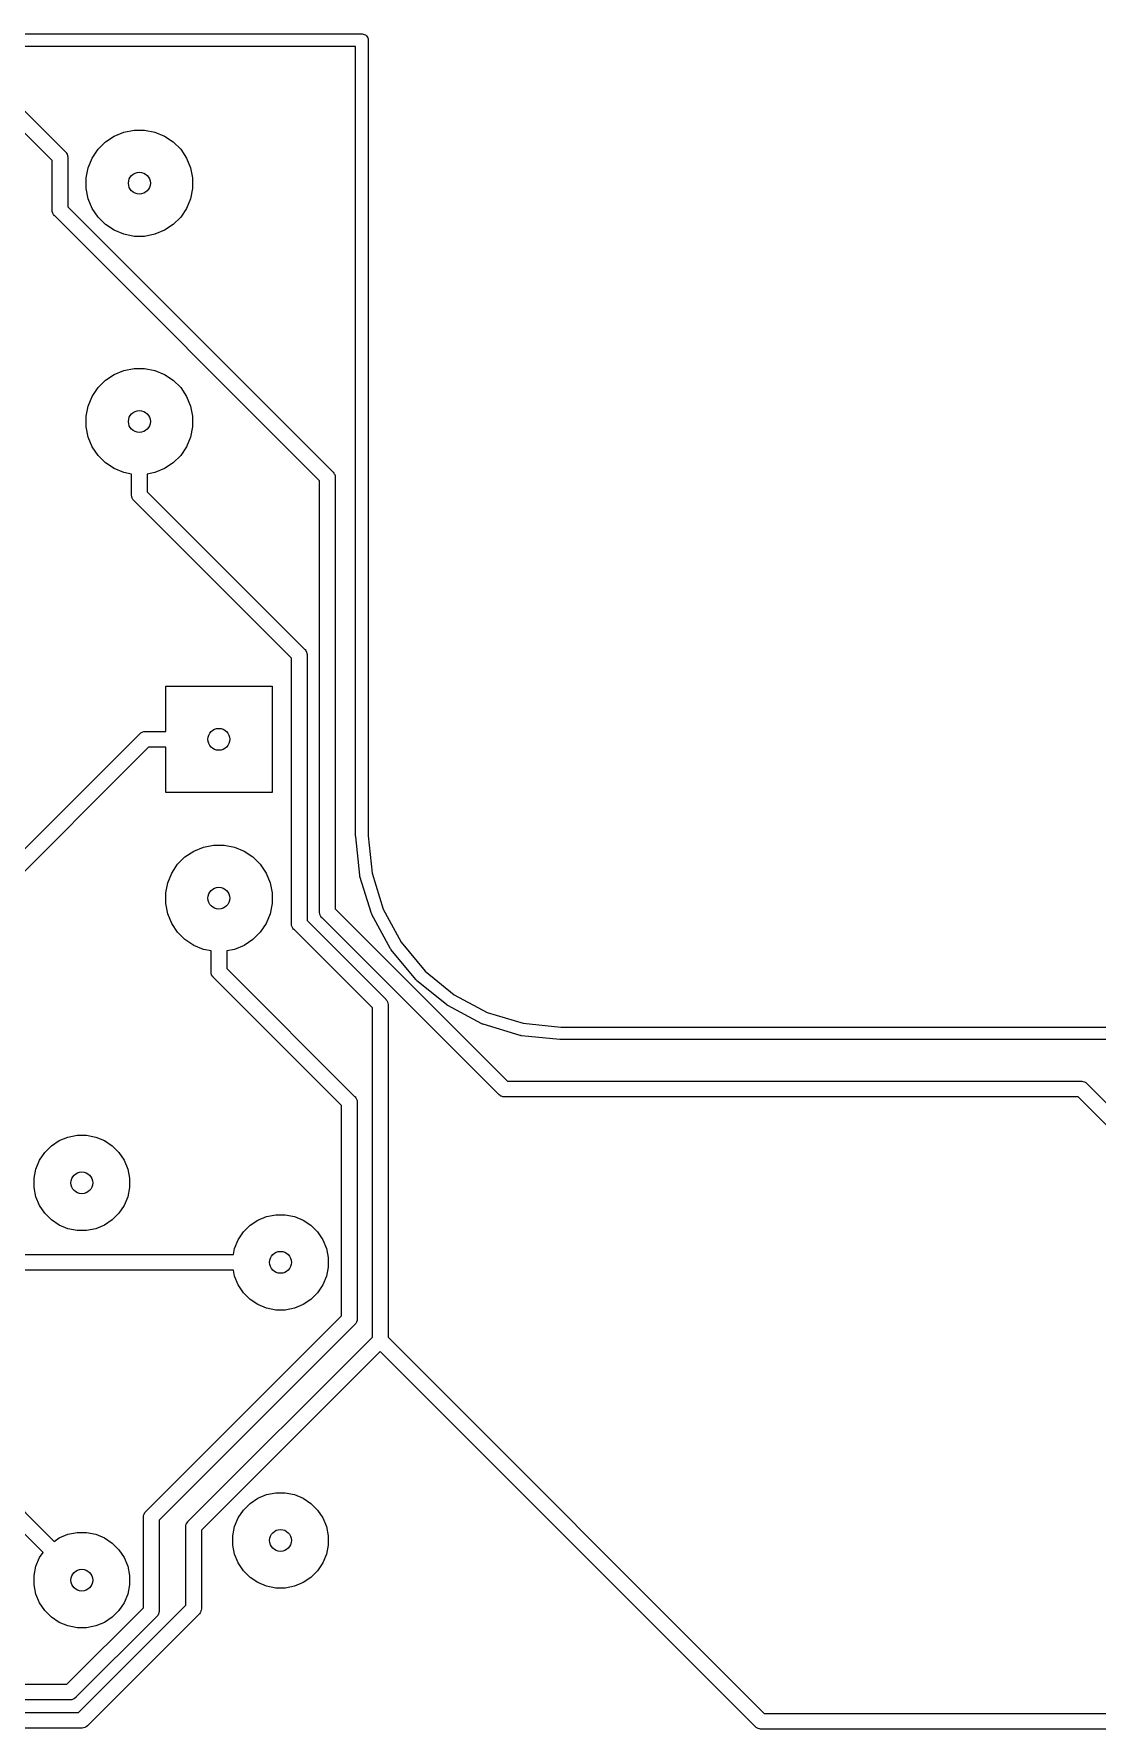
# Model space of a CAD drawing. Extents: x 17 to 176, y -177 to -9.
# Drawn here: x 75.28 to 92.27, y -36.14 to -9.04 of the extents above; entities that cross this region are included whole.
import ezdxf

# ---------------------------------------------------------------- set-up
doc = ezdxf.new("R2010")
doc.units = 0
doc.layers.add('BLACK', color=7, linetype='CONTINUOUS')

msp = doc.modelspace()

# ---------------------------------------------------------------- linework, layer by layer
at = {"layer": 'BLACK', "linetype": 'CONTINUOUS'}
for p, q in [((66.3167, -9.044), (80.5131, -9.044)), ((80.5131, -9.044), (80.518, -9.0435)), ((80.518, -9.0435), (80.5229, -9.044)), ((80.5229, -9.044), (80.5376, -9.0455)), ((80.5376, -9.0455), (80.5565, -9.0512)), ((80.5565, -9.0512), (80.5738, -9.0604)), ((80.5738, -9.0604), (80.5891, -9.073)), ((80.5891, -9.073), (80.6015, -9.0882)), ((80.6015, -9.0882), (80.6108, -9.1055)), ((80.6108, -9.1055), (80.6166, -9.1244)), ((80.6166, -9.1244), (80.6185, -9.144)), ((80.6185, -9.144), (80.618, -9.1489)), ((80.618, -9.1489), (80.618, -21.8439)), ((80.418, -9.244), (66.3249, -9.244)), ((80.418, -21.8489), (80.418, -9.244)), ((75.0027, -10.1495), (75.7761, -10.9228)), ((75.567, -11.0673), (74.8582, -10.3585)), ((76.3018, -10.8882), (76.4202, -10.7698)), ((76.4202, -10.7698), (76.5594, -10.6767)), ((76.5594, -10.6767), (76.7141, -10.6127)), ((76.7141, -10.6127), (76.8783, -10.58)), ((76.8783, -10.58), (77.0457, -10.58)), ((77.0457, -10.58), (77.2099, -10.6127)), ((77.2099, -10.6127), (77.3646, -10.6767)), ((77.3646, -10.6767), (77.5038, -10.7698)), ((77.5038, -10.7698), (77.6222, -10.8882)), ((75.567, -11.8542), (75.567, -11.0673)), ((75.7761, -10.9228), (75.7808, -10.9267)), ((75.7808, -10.9267), (75.7847, -10.9314)), ((75.7847, -10.9314), (75.7964, -10.9457)), ((75.7964, -10.9457), (75.7983, -10.9492)), ((75.7983, -10.9492), (75.808, -10.9674)), ((75.808, -10.9674), (75.8152, -10.991)), ((75.8152, -10.991), (75.817, -11.0094)), ((75.817, -11.0094), (75.817, -11.0094)), ((75.817, -11.0094), (75.8176, -11.0155)), ((75.8176, -11.0155), (75.817, -11.0216)), ((75.817, -11.0216), (75.817, -11.8085)), ((76.1447, -11.1821), (76.2087, -11.0274)), ((76.2087, -11.0274), (76.3018, -10.8882)), ((77.6222, -10.8882), (77.7153, -11.0274)), ((77.7153, -11.0274), (77.7793, -11.1821)), ((76.112, -11.3463), (76.1447, -11.1821)), ((76.112, -11.5137), (76.112, -11.3463)), ((77.7793, -11.1821), (77.812, -11.3463)), ((77.812, -11.3463), (77.812, -11.5137)), ((76.1447, -11.6779), (76.112, -11.5137)), ((77.812, -11.5137), (77.7793, -11.6779)), ((75.5664, -11.8603), (75.567, -11.8542)), ((75.567, -11.8664), (75.5664, -11.8603)), ((75.5688, -11.8848), (75.567, -11.8664)), ((75.567, -11.8664), (75.567, -11.8664)), ((75.576, -11.9084), (75.5688, -11.8848)), ((75.5876, -11.9301), (75.576, -11.9084)), ((75.817, -11.8085), (80.0515, -16.043)), ((76.2087, -11.8326), (76.1447, -11.6779)), ((76.3018, -11.9718), (76.2087, -11.8326)), ((77.7153, -11.8326), (77.6222, -11.9718)), ((77.7793, -11.6779), (77.7153, -11.8326)), ((75.6032, -11.9491), (75.5876, -11.9301)), ((75.608, -11.953), (75.6032, -11.9491)), ((79.8424, -16.1875), (75.608, -11.953)), ((76.4202, -12.0902), (76.3018, -11.9718)), ((76.5594, -12.1833), (76.4202, -12.0902)), ((76.7141, -12.2473), (76.5594, -12.1833)), ((77.3646, -12.1833), (77.2099, -12.2473)), ((77.5038, -12.0902), (77.3646, -12.1833)), ((77.6222, -11.9718), (77.5038, -12.0902)), ((76.8783, -12.28), (76.7141, -12.2473)), ((77.0457, -12.28), (76.8783, -12.28)), ((77.2099, -12.2473), (77.0457, -12.28)), ((76.3018, -14.6982), (76.4202, -14.5798)), ((76.4202, -14.5798), (76.5594, -14.4867)), ((76.5594, -14.4867), (76.7141, -14.4227)), ((76.7141, -14.4227), (76.8783, -14.39)), ((76.8783, -14.39), (77.0457, -14.39)), ((77.0457, -14.39), (77.2099, -14.4227)), ((77.2099, -14.4227), (77.3646, -14.4867)), ((77.3646, -14.4867), (77.5038, -14.5798)), ((77.5038, -14.5798), (77.6222, -14.6982)), ((76.1447, -14.9921), (76.2087, -14.8374)), ((76.2087, -14.8374), (76.3018, -14.6982)), ((77.6222, -14.6982), (77.7153, -14.8374)), ((77.7153, -14.8374), (77.7793, -14.9921)), ((76.112, -15.1563), (76.1447, -14.9921)), ((76.112, -15.3237), (76.112, -15.1563)), ((77.7793, -14.9921), (77.812, -15.1563)), ((77.812, -15.1563), (77.812, -15.3237)), ((76.1447, -15.4879), (76.112, -15.3237)), ((77.812, -15.3237), (77.7793, -15.4879)), ((76.2087, -15.6426), (76.1447, -15.4879)), ((76.3018, -15.7818), (76.2087, -15.6426)), ((77.7153, -15.6426), (77.6222, -15.7818)), ((77.7793, -15.4879), (77.7153, -15.6426)), ((76.4202, -15.9002), (76.3018, -15.7818)), ((76.5594, -15.9933), (76.4202, -15.9002)), ((77.5038, -15.9002), (77.3646, -15.9933)), ((77.6222, -15.7818), (77.5038, -15.9002)), ((76.7141, -16.0573), (76.5594, -15.9933)), ((76.837, -16.0818), (76.7141, -16.0573)), ((76.837, -16.4092), (76.837, -16.0818)), ((77.2099, -16.0573), (77.087, -16.0818)), ((77.087, -16.0818), (77.087, -16.3635)), ((77.3646, -15.9933), (77.2099, -16.0573)), ((79.8424, -23.0768), (79.8424, -16.1875)), ((80.0515, -16.043), (80.0562, -16.0469)), ((80.0562, -16.0469), (80.0601, -16.0516)), ((80.0601, -16.0516), (80.0718, -16.0659)), ((80.0718, -16.0659), (80.0766, -16.0748)), ((80.0766, -16.0748), (80.0834, -16.0876)), ((80.0834, -16.0876), (80.0906, -16.1112)), ((80.0906, -16.1112), (80.0924, -16.1296)), ((80.0924, -16.1296), (80.0924, -16.1296)), ((80.0924, -16.1296), (80.093, -16.1357)), ((80.093, -16.1357), (80.0924, -16.1418)), ((80.0924, -16.1418), (80.0924, -23.0311)), ((76.8364, -16.4153), (76.837, -16.4092)), ((76.8388, -16.4398), (76.8364, -16.4153)), ((76.846, -16.4634), (76.8388, -16.4398)), ((76.8576, -16.4851), (76.846, -16.4634)), ((76.8693, -16.4993), (76.8576, -16.4851)), ((76.8732, -16.5041), (76.8693, -16.4993)), ((76.8779, -16.508), (76.8732, -16.5041)), ((79.3921, -19.0222), (76.8779, -16.508)), ((77.087, -16.3635), (79.6012, -18.8777)), ((79.6012, -18.8777), (79.6059, -18.8816)), ((79.6059, -18.8816), (79.6098, -18.8863)), ((79.6098, -18.8863), (79.6098, -18.8863)), ((79.6098, -18.8863), (79.6215, -18.9006)), ((79.6215, -18.9006), (79.6297, -18.9158)), ((79.6297, -18.9158), (79.6331, -18.9223)), ((79.6331, -18.9223), (79.6403, -18.9459)), ((79.6403, -18.9459), (79.6421, -18.9643)), ((79.6421, -18.9643), (79.6421, -18.9643)), ((79.6421, -18.9643), (79.6427, -18.9704)), ((79.3921, -23.2634), (79.3921, -19.0222)), ((79.6427, -18.9704), (79.6421, -18.9765)), ((79.6421, -18.9765), (79.6421, -23.2177)), ((77.382, -20.195), (77.382, -19.47)), ((77.382, -19.47), (79.082, -19.47)), ((79.082, -19.47), (79.082, -21.17)), ((74.4649, -22.735), (76.964, -20.2359)), ((76.964, -20.2359), (76.9679, -20.2312)), ((76.9679, -20.2312), (76.9726, -20.2273)), ((76.9726, -20.2273), (76.9869, -20.2156)), ((76.9726, -20.2273), (76.9726, -20.2273)), ((76.9869, -20.2156), (77.0086, -20.204)), ((76.9869, -20.2156), (76.9869, -20.2156)), ((76.9869, -20.2156), (76.9869, -20.2156)), ((77.0086, -20.204), (77.0322, -20.1968)), ((77.0322, -20.1968), (77.0506, -20.195)), ((77.0506, -20.195), (77.0567, -20.1944)), ((77.0506, -20.195), (77.0506, -20.195)), ((77.0567, -20.1944), (77.0628, -20.195)), ((77.0628, -20.195), (77.382, -20.195)), ((77.1085, -20.445), (74.6094, -22.944)), ((77.382, -20.445), (77.1085, -20.445)), ((77.382, -21.17), (77.382, -20.445)), ((79.082, -21.17), (77.382, -21.17)), ((80.418, -21.8491), (80.418, -21.8489)), ((80.4181, -21.8665), (80.418, -21.8491)), ((80.4185, -21.8709), (80.4181, -21.8665)), ((80.4185, -21.8752), (80.4185, -21.8709)), ((80.4186, -21.8766), (80.4185, -21.8752)), ((80.4834, -22.4929), (80.4186, -21.8766)), ((80.618, -21.8439), (80.6181, -21.8607)), ((80.6181, -21.8607), (80.6813, -22.4622)), ((77.5718, -22.3182), (77.6902, -22.1998)), ((77.6902, -22.1998), (77.8294, -22.1067)), ((77.8294, -22.1067), (77.9841, -22.0427)), ((77.9841, -22.0427), (78.1483, -22.01)), ((78.1483, -22.01), (78.3157, -22.01)), ((78.3157, -22.01), (78.4799, -22.0427)), ((78.4799, -22.0427), (78.6346, -22.1067)), ((78.6346, -22.1067), (78.7738, -22.1998)), ((78.7738, -22.1998), (78.8922, -22.3182)), ((77.4147, -22.6121), (77.4787, -22.4574)), ((77.4787, -22.4574), (77.5718, -22.3182)), ((78.8922, -22.3182), (78.9853, -22.4574)), ((78.9853, -22.4574), (79.0493, -22.6121)), ((80.6813, -22.4622), (80.8587, -23.0354)), ((77.382, -22.7763), (77.4147, -22.6121)), ((79.0493, -22.6121), (79.082, -22.7763)), ((80.4852, -22.5018), (80.4834, -22.4929)), ((80.4869, -22.5107), (80.4852, -22.5018)), ((80.4873, -22.512), (80.4869, -22.5107)), ((80.6706, -23.1039), (80.4873, -22.512)), ((77.382, -22.9437), (77.382, -22.7763)), ((77.4147, -23.1079), (77.382, -22.9437)), ((79.082, -22.9437), (79.0493, -23.1079)), ((79.082, -22.7763), (79.082, -22.9437)), ((80.0924, -23.0311), (82.847, -25.7857)), ((77.4787, -23.2626), (77.4147, -23.1079)), ((77.5718, -23.4018), (77.4787, -23.2626)), ((78.9853, -23.2626), (78.8922, -23.4018)), ((79.0493, -23.1079), (78.9853, -23.2626)), ((79.3915, -23.2695), (79.3921, -23.2634)), ((79.3939, -23.294), (79.3915, -23.2695)), ((79.4011, -23.3176), (79.3939, -23.294)), ((79.6421, -23.2177), (80.8943, -24.4699)), ((79.8418, -23.0829), (79.8424, -23.0768)), ((79.8424, -23.089), (79.8418, -23.0829)), ((79.8442, -23.1074), (79.8424, -23.089)), ((79.8424, -23.089), (79.8424, -23.089)), ((79.8514, -23.131), (79.8442, -23.1074)), ((79.863, -23.1527), (79.8514, -23.131)), ((79.8786, -23.1717), (79.863, -23.1527)), ((79.8834, -23.1756), (79.8786, -23.1717)), ((82.7025, -25.9948), (79.8834, -23.1756)), ((80.6741, -23.1123), (80.6706, -23.1039)), ((80.6775, -23.1207), (80.6741, -23.1123)), ((80.6781, -23.1219), (80.6775, -23.1207)), ((80.9728, -23.667), (80.6781, -23.1219)), ((80.8587, -23.0354), (81.1441, -23.5633)), ((77.6902, -23.5202), (77.5718, -23.4018)), ((77.8294, -23.6133), (77.6902, -23.5202)), ((78.7738, -23.5202), (78.6346, -23.6133)), ((78.8922, -23.4018), (78.7738, -23.5202)), ((79.4127, -23.3393), (79.4011, -23.3176)), ((79.4244, -23.3535), (79.4127, -23.3393)), ((79.4283, -23.3583), (79.4244, -23.3535)), ((79.433, -23.3622), (79.4283, -23.3583)), ((80.6852, -24.6144), (79.433, -23.3622)), ((81.1441, -23.5633), (81.5266, -24.0256)), ((77.9841, -23.6773), (77.8294, -23.6133)), ((78.107, -23.7018), (77.9841, -23.6773)), ((78.107, -24.0292), (78.107, -23.7018)), ((78.4799, -23.6773), (78.357, -23.7018)), ((78.357, -23.7018), (78.357, -23.9835)), ((78.6346, -23.6133), (78.4799, -23.6773)), ((80.9779, -23.6745), (80.9728, -23.667)), ((80.9829, -23.6821), (80.9779, -23.6745)), ((80.9837, -23.6832), (80.9829, -23.6821)), ((80.9838, -23.6832), (80.9837, -23.6832)), ((81.3787, -24.1606), (80.9838, -23.6832)), ((80.9838, -23.6832), (80.9838, -23.6832)), ((78.1064, -24.0353), (78.107, -24.0292)), ((78.1088, -24.0598), (78.1064, -24.0353)), ((78.116, -24.0834), (78.1088, -24.0598)), ((78.1276, -24.1051), (78.116, -24.0834)), ((78.1393, -24.1193), (78.1276, -24.1051)), ((78.357, -23.9835), (80.4006, -26.0271)), ((81.5266, -24.0256), (81.9916, -24.4048)), ((78.1432, -24.1241), (78.1393, -24.1193)), ((78.1479, -24.128), (78.1432, -24.1241)), ((80.1915, -26.1716), (78.1479, -24.128)), ((81.3852, -24.167), (81.3787, -24.1606)), ((81.3915, -24.1735), (81.3852, -24.167)), ((81.3926, -24.1744), (81.3915, -24.1735)), ((81.8728, -24.566), (81.3926, -24.1744)), ((81.3926, -24.1744), (81.3926, -24.1744)), ((81.3926, -24.1744), (81.3926, -24.1744)), ((80.6852, -29.8781), (80.6852, -24.6144)), ((80.8943, -24.4699), (80.899, -24.4738)), ((80.899, -24.4738), (80.9029, -24.4785)), ((80.9029, -24.4785), (80.9029, -24.4785)), ((80.9029, -24.4785), (80.9146, -24.4928)), ((80.9146, -24.4928), (80.9262, -24.5145)), ((80.9262, -24.5145), (80.9334, -24.5381)), ((80.9334, -24.5381), (80.9352, -24.5565)), ((80.9352, -24.5565), (80.9352, -24.5565)), ((80.9352, -24.5565), (80.9358, -24.5626)), ((80.9358, -24.5626), (80.9352, -24.5687)), ((80.9352, -24.5687), (80.9352, -29.8781)), ((81.8803, -24.571), (81.8728, -24.566)), ((81.8878, -24.5762), (81.8803, -24.571)), ((81.889, -24.5768), (81.8878, -24.5762)), ((82.4362, -24.8677), (81.889, -24.5768)), ((81.889, -24.5768), (81.889, -24.5768)), ((81.889, -24.5768), (81.889, -24.5768)), ((81.9916, -24.4048), (82.5214, -24.6865)), ((82.4445, -24.8712), (82.4362, -24.8677)), ((82.4529, -24.8748), (82.4445, -24.8712)), ((82.4542, -24.8752), (82.4529, -24.8748)), ((83.0474, -25.0543), (82.4542, -24.8752)), ((82.4542, -24.8752), (82.4542, -24.8752)), ((82.5214, -24.6865), (83.0958, -24.86)), ((83.0958, -24.86), (83.6979, -24.919)), ((83.6979, -24.919), (109.093, -24.919)), ((83.0563, -25.056), (83.0474, -25.0543)), ((83.0652, -25.0579), (83.0563, -25.056)), ((83.0665, -25.0581), (83.0652, -25.0579)), ((83.6832, -25.1185), (83.0665, -25.0581)), ((83.0665, -25.0581), (83.0665, -25.0581)), ((83.6833, -25.1185), (83.6832, -25.1185)), ((83.6881, -25.119), (83.6833, -25.1185)), ((109.098, -25.119), (83.6881, -25.119)), ((82.7064, -25.9995), (82.7025, -25.9948)), ((82.7111, -26.0034), (82.7064, -25.9995)), ((82.7254, -26.0151), (82.7111, -26.0034)), ((82.7111, -26.0034), (82.7111, -26.0034)), ((82.847, -25.7857), (92.011, -25.7857)), ((92.011, -25.7857), (92.0171, -25.7851)), ((92.0171, -25.7851), (92.0232, -25.7857)), ((92.0232, -25.7857), (92.0232, -25.7857)), ((92.0232, -25.7857), (92.0416, -25.7875)), ((92.0416, -25.7875), (92.0652, -25.7947)), ((92.0652, -25.7947), (92.0869, -25.8063)), ((92.0869, -25.8063), (92.1059, -25.8219)), ((92.1059, -25.8219), (92.1098, -25.8267)), ((92.1098, -25.8267), (98.1929, -31.9097)), ((80.1915, -29.5356), (80.1915, -26.1716)), ((80.4006, -26.0271), (80.4053, -26.031)), ((80.4053, -26.031), (80.4092, -26.0357)), ((80.4092, -26.0357), (80.4092, -26.0357)), ((80.4092, -26.0357), (80.4209, -26.05)), ((80.4209, -26.05), (80.4268, -26.0609)), ((80.4268, -26.0609), (80.4325, -26.0717)), ((80.4325, -26.0717), (80.4397, -26.0953)), ((80.4397, -26.0953), (80.4415, -26.1137)), ((80.4415, -26.1137), (80.4415, -26.1137)), ((80.4415, -26.1137), (80.4421, -26.1198)), ((80.4421, -26.1198), (80.4415, -26.1259)), ((80.4415, -26.1259), (80.4415, -29.5813)), ((82.7398, -26.0228), (82.7254, -26.0151)), ((82.7471, -26.0267), (82.7398, -26.0228)), ((82.7707, -26.0339), (82.7471, -26.0267)), ((82.7891, -26.0357), (82.7707, -26.0339)), ((82.7952, -26.0363), (82.7891, -26.0357)), ((82.7891, -26.0357), (82.7891, -26.0357)), ((82.8013, -26.0357), (82.7952, -26.0363)), ((91.9653, -26.0357), (82.8013, -26.0357)), ((97.9838, -32.0542), (91.9653, -26.0357)), ((75.4501, -26.9253), (75.5563, -26.8191)), ((75.5563, -26.8191), (75.6811, -26.7357)), ((75.6811, -26.7357), (75.8197, -26.6783)), ((75.8197, -26.6783), (75.9669, -26.649)), ((75.9669, -26.649), (76.117, -26.649)), ((76.117, -26.649), (76.2643, -26.6783)), ((76.2643, -26.6783), (76.4029, -26.7357)), ((76.4029, -26.7357), (76.5277, -26.8191)), ((76.5277, -26.8191), (76.6339, -26.9253)), ((75.3093, -27.1887), (75.3667, -27.0501)), ((75.3667, -27.0501), (75.4501, -26.9253)), ((76.6339, -26.9253), (76.7173, -27.0501)), ((76.7173, -27.0501), (76.7747, -27.1887)), ((75.28, -27.336), (75.3093, -27.1887)), ((75.28, -27.486), (75.28, -27.336)), ((76.7747, -27.1887), (76.804, -27.336)), ((76.804, -27.336), (76.804, -27.486)), ((75.3093, -27.6333), (75.28, -27.486)), ((75.3667, -27.7719), (75.3093, -27.6333)), ((76.7747, -27.6333), (76.7173, -27.7719)), ((76.804, -27.486), (76.7747, -27.6333)), ((75.4501, -27.8967), (75.3667, -27.7719)), ((75.5563, -28.0029), (75.4501, -27.8967)), ((76.6339, -27.8967), (76.5277, -28.0029)), ((76.7173, -27.7719), (76.6339, -27.8967)), ((75.6811, -28.0863), (75.5563, -28.0029)), ((75.8197, -28.1437), (75.6811, -28.0863)), ((75.9669, -28.173), (75.8197, -28.1437)), ((76.117, -28.173), (75.9669, -28.173)), ((76.2643, -28.1437), (76.117, -28.173)), ((76.4029, -28.0863), (76.2643, -28.1437)), ((76.5277, -28.0029), (76.4029, -28.0863)), ((78.6251, -28.1953), (78.7313, -28.0891)), ((78.7313, -28.0891), (78.8561, -28.0057)), ((78.8561, -28.0057), (78.9947, -27.9483)), ((78.9947, -27.9483), (79.1419, -27.919)), ((79.1419, -27.919), (79.2921, -27.919)), ((79.2921, -27.919), (79.4393, -27.9483)), ((79.4393, -27.9483), (79.5779, -28.0057)), ((79.5779, -28.0057), (79.7027, -28.0891)), ((79.7027, -28.0891), (79.8089, -28.1953)), ((70.7816, -28.3238), (75.5986, -33.1408)), ((78.4843, -28.4587), (78.5417, -28.3201)), ((78.5417, -28.3201), (78.6251, -28.1953)), ((79.8089, -28.1953), (79.8923, -28.3201)), ((79.8923, -28.3201), (79.9497, -28.4587)), ((75.4218, -33.3176), (70.5726, -28.4683)), ((73.6191, -28.556), (78.4649, -28.556)), ((78.4649, -28.556), (78.4843, -28.4587)), ((79.9497, -28.4587), (79.979, -28.6059)), ((79.979, -28.6059), (79.979, -28.756)), ((78.4649, -28.806), (73.6191, -28.806)), ((78.4843, -28.9033), (78.4649, -28.806)), ((78.5417, -29.0419), (78.4843, -28.9033)), ((79.9497, -28.9033), (79.8923, -29.0419)), ((79.979, -28.756), (79.9497, -28.9033)), ((78.6251, -29.1667), (78.5417, -29.0419)), ((78.7313, -29.2729), (78.6251, -29.1667)), ((79.8089, -29.1667), (79.7027, -29.2729)), ((79.8923, -29.0419), (79.8089, -29.1667)), ((77.0678, -32.6593), (80.1915, -29.5356)), ((78.8561, -29.3563), (78.7313, -29.2729)), ((78.9947, -29.4137), (78.8561, -29.3563)), ((79.1419, -29.443), (78.9947, -29.4137)), ((79.2921, -29.443), (79.1419, -29.443)), ((79.4393, -29.4137), (79.2921, -29.443)), ((79.5779, -29.3563), (79.4393, -29.4137)), ((79.7027, -29.2729), (79.5779, -29.3563)), ((80.4006, -29.6801), (77.2769, -32.8038)), ((80.4053, -29.6762), (80.4006, -29.6801)), ((80.4092, -29.6715), (80.4053, -29.6762)), ((80.4209, -29.6572), (80.4092, -29.6715)), ((80.4092, -29.6715), (80.4092, -29.6715)), ((80.4253, -29.6491), (80.4209, -29.6572)), ((80.4325, -29.6355), (80.4253, -29.6491)), ((80.4397, -29.6119), (80.4325, -29.6355)), ((80.4415, -29.5935), (80.4397, -29.6119)), ((80.4415, -29.5813), (80.4421, -29.5874)), ((80.4421, -29.5874), (80.4415, -29.5935)), ((80.4415, -29.5935), (80.4415, -29.5935)), ((77.7433, -32.8201), (80.6852, -29.8781)), ((80.9352, -29.8781), (86.9486, -35.8915)), ((80.8102, -30.1067), (77.9523, -32.9646)), ((86.8041, -36.1006), (80.8102, -30.1067)), ((78.7313, -32.5341), (78.8561, -32.4507)), ((78.8561, -32.4507), (78.9947, -32.3933)), ((78.9947, -32.3933), (79.1419, -32.364)), ((79.1419, -32.364), (79.2921, -32.364)), ((79.2921, -32.364), (79.4393, -32.3933)), ((79.4393, -32.3933), (79.5779, -32.4507)), ((79.5779, -32.4507), (79.7027, -32.5341)), ((77.0263, -32.752), (77.0287, -32.7275)), ((77.0269, -32.7581), (77.0263, -32.752)), ((77.0269, -34.202), (77.0269, -32.7581)), ((77.0287, -32.7275), (77.0359, -32.7039)), ((77.0359, -32.7039), (77.0475, -32.6822)), ((77.0475, -32.6822), (77.0592, -32.6679)), ((77.0592, -32.6679), (77.0631, -32.6632)), ((77.0592, -32.6679), (77.0592, -32.6679)), ((77.0631, -32.6632), (77.0678, -32.6593)), ((78.4843, -32.9037), (78.5417, -32.7651)), ((78.5417, -32.7651), (78.6251, -32.6403)), ((78.6251, -32.6403), (78.7313, -32.5341)), ((79.7027, -32.5341), (79.8089, -32.6403)), ((79.8089, -32.6403), (79.8923, -32.7651)), ((79.8923, -32.7651), (79.9497, -32.9037)), ((75.6811, -33.0857), (75.8197, -33.0283)), ((75.8197, -33.0283), (75.9669, -32.999)), ((75.9669, -32.999), (76.117, -32.999)), ((76.117, -32.999), (76.2643, -33.0283)), ((76.2643, -33.0283), (76.4029, -33.0857)), ((77.2769, -32.8038), (77.2769, -34.2477)), ((77.7017, -32.9128), (77.7041, -32.8883)), ((77.7023, -32.9189), (77.7017, -32.9128)), ((77.7023, -34.1635), (77.7023, -32.9189)), ((77.7041, -32.8883), (77.7113, -32.8647)), ((77.7113, -32.8647), (77.7229, -32.843)), ((77.7229, -32.843), (77.7346, -32.8287)), ((77.7346, -32.8287), (77.7385, -32.824)), ((77.7346, -32.8287), (77.7346, -32.8287)), ((77.7385, -32.824), (77.7433, -32.8201)), ((77.9523, -32.9646), (77.9523, -34.2092)), ((78.455, -33.051), (78.4843, -32.9037)), ((78.455, -33.201), (78.455, -33.051)), ((79.9497, -32.9037), (79.979, -33.051)), ((79.979, -33.051), (79.979, -33.201)), ((75.3667, -33.4001), (75.4218, -33.3176)), ((75.5986, -33.1408), (75.6811, -33.0857)), ((76.4029, -33.0857), (76.5277, -33.1691)), ((76.5277, -33.1691), (76.6339, -33.2753)), ((76.6339, -33.2753), (76.7173, -33.4001)), ((78.4843, -33.3483), (78.455, -33.201)), ((79.979, -33.201), (79.9497, -33.3483)), ((75.28, -33.6859), (75.3093, -33.5387)), ((75.3093, -33.5387), (75.3667, -33.4001)), ((76.7173, -33.4001), (76.7747, -33.5387)), ((76.7747, -33.5387), (76.804, -33.6859)), ((78.5417, -33.4869), (78.4843, -33.3483)), ((78.6251, -33.6117), (78.5417, -33.4869)), ((79.8923, -33.4869), (79.8089, -33.6117)), ((79.9497, -33.3483), (79.8923, -33.4869)), ((75.28, -33.8361), (75.28, -33.6859)), ((75.3093, -33.9833), (75.28, -33.8361)), ((76.804, -33.8361), (76.7747, -33.9833)), ((76.804, -33.6859), (76.804, -33.8361)), ((78.7313, -33.7179), (78.6251, -33.6117)), ((78.8561, -33.8013), (78.7313, -33.7179)), ((78.9947, -33.8587), (78.8561, -33.8013)), ((79.1419, -33.888), (78.9947, -33.8587)), ((79.4393, -33.8587), (79.2921, -33.888)), ((79.5779, -33.8013), (79.4393, -33.8587)), ((79.7027, -33.7179), (79.5779, -33.8013)), ((79.8089, -33.6117), (79.7027, -33.7179)), ((75.3667, -34.1219), (75.3093, -33.9833)), ((75.4501, -34.2467), (75.3667, -34.1219)), ((76.7173, -34.1219), (76.6339, -34.2467)), ((76.7747, -33.9833), (76.7173, -34.1219)), ((79.2921, -33.888), (79.1419, -33.888)), ((75.5563, -34.3529), (75.4501, -34.2467)), ((75.6811, -34.4363), (75.5563, -34.3529)), ((75.8041, -35.4248), (77.0269, -34.202)), ((77.236, -34.3465), (75.9486, -35.6338)), ((75.9907, -35.8751), (77.7023, -34.1635)), ((77.9114, -34.308), (76.1352, -36.0841)), ((76.5277, -34.3529), (76.4029, -34.4363)), ((76.6339, -34.2467), (76.5277, -34.3529)), ((77.2407, -34.3426), (77.236, -34.3465)), ((77.2451, -34.3372), (77.2407, -34.3426)), ((77.2563, -34.3236), (77.2451, -34.3372)), ((77.2679, -34.3019), (77.2563, -34.3236)), ((77.2712, -34.291), (77.2679, -34.3019)), ((77.2751, -34.2783), (77.2712, -34.291)), ((77.2769, -34.2599), (77.2751, -34.2783)), ((77.2769, -34.2477), (77.2775, -34.2538)), ((77.2775, -34.2538), (77.2769, -34.2599)), ((77.2769, -34.2599), (77.2769, -34.2599)), ((77.9161, -34.3041), (77.9114, -34.308)), ((77.92, -34.2994), (77.9161, -34.3041)), ((77.9317, -34.2851), (77.92, -34.2994)), ((77.92, -34.2994), (77.92, -34.2994)), ((77.9433, -34.2634), (77.9317, -34.2851)), ((77.9462, -34.2538), (77.9433, -34.2634)), ((77.9505, -34.2398), (77.9462, -34.2538)), ((77.9523, -34.2214), (77.9505, -34.2398)), ((77.9523, -34.2092), (77.9529, -34.2153)), ((77.9529, -34.2153), (77.9523, -34.2214)), ((77.9523, -34.2214), (77.9523, -34.2214)), ((75.8197, -34.4937), (75.6811, -34.4363)), ((75.9669, -34.523), (75.8197, -34.4937)), ((76.117, -34.523), (75.9669, -34.523)), ((76.2643, -34.4937), (76.117, -34.523)), ((76.4029, -34.4363), (76.2643, -34.4937)), ((68.9104, -35.4248), (75.8041, -35.4248)), ((75.8498, -35.6748), (68.8647, -35.6748)), ((75.8559, -35.6754), (75.8498, -35.6748)), ((75.862, -35.6748), (75.8559, -35.6754)), ((75.8804, -35.673), (75.862, -35.6748)), ((75.862, -35.6748), (75.862, -35.6748)), ((75.904, -35.6658), (75.8804, -35.673)), ((75.9257, -35.6542), (75.904, -35.6658)), ((75.9447, -35.6386), (75.9257, -35.6542)), ((75.9486, -35.6338), (75.9447, -35.6386)), ((68.0042, -35.8751), (75.9907, -35.8751)), ((86.9486, -35.8915), (150.276, -35.8915)), ((76.0364, -36.1251), (67.9585, -36.1251)), ((76.0425, -36.1257), (76.0364, -36.1251)), ((76.0486, -36.1251), (76.0425, -36.1257)), ((76.067, -36.1233), (76.0486, -36.1251)), ((76.0486, -36.1251), (76.0486, -36.1251)), ((76.0906, -36.1161), (76.067, -36.1233)), ((76.1123, -36.1045), (76.0906, -36.1161)), ((76.1313, -36.0889), (76.1123, -36.1045)), ((76.1352, -36.0841), (76.1313, -36.0889)), ((86.808, -36.1053), (86.8041, -36.1006)), ((86.8127, -36.1092), (86.808, -36.1053)), ((86.8212, -36.1161), (86.8127, -36.1092)), ((86.8127, -36.1092), (86.8127, -36.1092)), ((86.827, -36.1209), (86.8212, -36.1161)), ((86.8487, -36.1325), (86.827, -36.1209)), ((86.8723, -36.1397), (86.8487, -36.1325)), ((86.8907, -36.1415), (86.8723, -36.1397)), ((86.8968, -36.1421), (86.8907, -36.1415)), ((86.8907, -36.1415), (86.8907, -36.1415)), ((86.9029, -36.1415), (86.8968, -36.1421)), ((150.231, -36.1415), (86.9029, -36.1415))]:
    msp.add_line(p, q, dxfattribs=at)
at = {"layer": 'BLACK'}
for centre in [(76.962, -11.43), (76.962, -11.43), (76.962, -15.24), (76.962, -15.24), (78.232, -20.32), (78.232, -20.32), (78.232, -22.86), (78.232, -22.86), (76.042, -27.411), (76.042, -27.411), (79.217, -28.681), (79.217, -28.681), (79.217, -33.126), (79.217, -33.126), (76.042, -33.761), (76.042, -33.761)]:
    msp.add_circle(centre, 0.175, dxfattribs=at)

doc.saveas('drawing.dxf')
